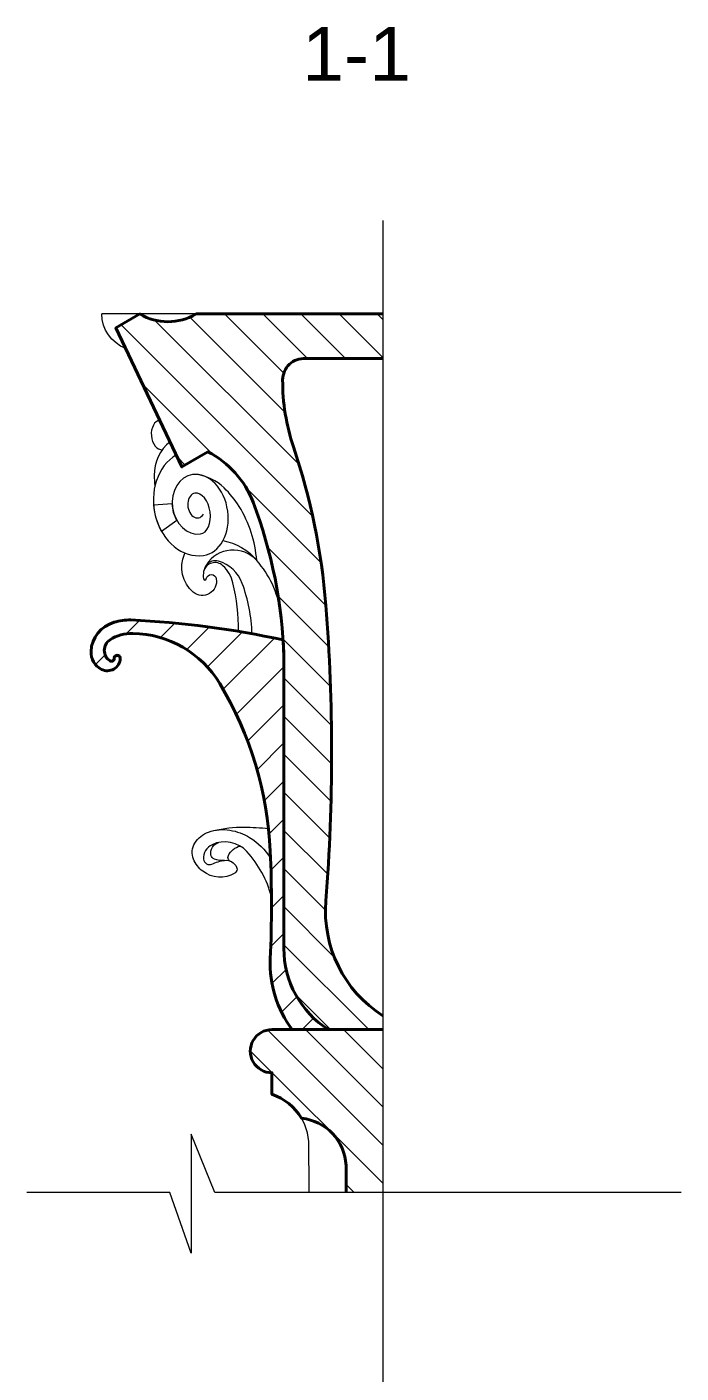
# Model space of a CAD drawing. Header units: millimetres. Extents: x 542654 to 551203, y 315718 to 321804.
# Drawn here: x 544109 to 544564, y 317583 to 318520 of the extents above; entities that cross this region are included whole.
import ezdxf

# ---------------------------------------------------------------- set-up
doc = ezdxf.new("R2010")
doc.units = ezdxf.units.MM
doc.layers.add('cad-block.com', color=250, linetype='Continuous')
doc.styles.get("Standard").update_dxf_attribs({"font": 'arial.ttf'})

msp = doc.modelspace()

# ---------------------------------------------------------------- hatches: boundary and pattern name
at = {"layer": 'cad-block.com', "lineweight": 15, "true_color": 0x000000}
h = msp.add_hatch(dxfattribs=at)
h.set_pattern_fill('ANSI31', color=18, scale=150, angle=90, style=0)
h.set_pattern_definition([(135, (-2831639.758216458, -485854.8510481445), (-13.25825214724777, -13.25825214724777), [])])
h.paths.add_polyline_path([(544317.1178568392, 318117.7684262571, 0.06128647950754646), (544294.6328481762, 318227.8330100026, -0.0824200029641869), (544287.1157898039, 318274.5711127484, -0.4329184421439871), (544302.985182934, 318289.3158766659), (544356.7346427282, 318289.3158766659), (544356.7346427282, 318320.3835030249), (544226.8531688883, 318320.3835030249, -0.2758918118157284), (544187.7033107302, 318320.3835030249), (544171.1315553666, 318310.815795605), (544217.107133474, 318213.9666932581), (544235.1619046773, 318224.3906202726, -0.1853286654405236), (544266.4949343491, 318189.4827518509, -0.08494565040587157), (544287.9236899263, 318081.2741279934), (544287.9236899263, 317878.8886829048, 0.2564869394256182), (544318.9547329058, 317822.3757688127), (544356.7346427275, 317822.3757688127), (544356.7346427275, 317831.9488989263, -0.2758896489936649), (544317.1178568392, 317912.0532995074, 0.03956890775640115)])
h = msp.add_hatch(dxfattribs=at)
h.set_pattern_fill('ANSI31', color=18, scale=150, style=0)
h.set_pattern_definition([(44.99999999999999, (-2790188.436045919, -479010.6783535694), (-13.25825214724777, 13.25825214724777), [])])
edge = h.paths.add_edge_path()
edge.add_arc((544150.5955531495, 318081.2741279934), 137.3281367768063, 0, 5.139164364357612, ccw=False)
edge.add_line((544287.9236899263, 318081.2741279934), (544287.9236899263, 317878.8886829048))
edge.add_arc((544354.8991230533, 317878.8886829074), 66.97543312702328, 180.0000000022408, 237.542068337046)
edge.add_line((544318.9547329058, 317822.3757688127), (544293.8184258093, 317822.3757688127))
edge.add_arc((544354.4851637187, 317868.2390271272), 76.05190038255867, 177.4110468047168, 217.0888024452011, ccw=False)
edge.add_arc((543450.4284568904, 317909.1173391014), 828.9285223620851, 357.4110468055733, 362.5889531944146)
edge.add_arc((544030.1389587936, 317935.3298394583), 248.6257038338343, 2.588953194510382, 30.95144292208144)
edge.add_arc((544181.693099098, 318026.2180328454), 71.90750686319763, 30.9514429219272, 89.04855707813675)
edge.add_arc((544182.415421328, 318069.7121932171), 28.40734898013264, 89.04855707896381, 122.7888557871956)
edge.add_arc((544171.7428102479, 318086.2799200669), 8.699629674568717, 122.7888557849735, 237.2111442156493)
edge.add_arc((544168.0646923466, 318080.5701596091), 1.907728925969768, 237.2111442054696, 362.7888557795704)
edge.add_arc((544172.0711091075, 318080.7653249609), 2.103438582202014, -2.788855783276915, 182.7888557823511, ccw=False)
edge.add_arc((544165.1671780094, 318081.1016374874), 9.015556254274124, 242.7888557844551, 357.2111442154041, ccw=False)
edge.add_arc((544167.1531119195, 318084.9639989224), 13.35857010989936, 177.2111442147111, 242.7888557839494, ccw=False)
edge.add_arc((544175.9299643887, 318084.536450417), 22.14583003487496, 105.8330541773939, 177.2111442170721, ccw=False)
edge.add_arc((544181.397202791, 318065.2580970674), 42.18443287080196, 89.81939000123788, 105.83305417596779, ccw=False)
edge.add_arc((544149.7154596776, 317453.756207099), 654.4598619952062, 77.85798244547982, 87.21362928638843, ccw=False)
h = msp.add_hatch(dxfattribs=at)
h.set_pattern_fill('ANSI31', color=18, scale=150, angle=90, style=0)
h.set_pattern_definition([(135, (-2790188.436045919, -479010.6783535694), (-13.25825214724777, -13.25825214724777), [])])
h.paths.add_polyline_path([(544356.7346427282, 317822.3757688125), (544279.6269658857, 317822.3757688127, 1.000000000001571), (544279.6269673442, 317792.3757658959, 0.0001559120914272296), (544279.6363220699, 317792.375768813), (544279.6269658857, 317777.3757688128, -0.181606503027081), (544300.2340032277, 317760.6751303701, -0.3714670333841287), (544331.206749389, 317727.8660055853), (544331.206749389, 317709.0024021626), (544356.7346427289, 317709.0024021626)])

# ---------------------------------------------------------------- linework, layer by layer
at = {"layer": 'cad-block.com', "color": 18, "lineweight": 15, "true_color": 0x000000}
for points in [[(544356.7346427282, 318385.3347245518), (544356.7346427282, 317372.2097549354), (544316.1259407883, 317355.6768682142), (544398.9461474952, 317355.6768682142), (544356.7346427282, 317340.941141393), (544356.7346427282, 317210.4264162061)], [(544226.8531688883, 318320.3835030249), (544161.3549878746, 318320.3835030249)], [(544210.3550327909, 318188.3452266521), (544197.3614018082, 318187.3010575422)], [(544213.5909050594, 318176.6574620678), (544202.8681635333, 318169.0619046225)], [(544564.2528874502, 317709.0024021626), (544239.9787126139, 317709.0024021626), (544223.4458258927, 317749.6111041022), (544223.4458258927, 317666.790897396), (544208.7100990715, 317709.0024021626), (544109.2441188099, 317709.0024021626)], [(544305.4168576817, 317727.6510719127), (544305.4168576817, 317709.0024021626)]]:
    msp.add_lwpolyline(points, dxfattribs=at)
for points in [[(544178.0154448815, 318296.314650701, -0.3101107378829746), (544161.3549878746, 318320.3835030249, -6.6008057445499)], [(544208.7963524803, 318231.4736330754, 0.2291738692250146), (544197.7258549817, 318208.0721886501, 0.03645300814036533), (544198.3240233164, 318200.7552132604, 3.872598662786539)], [(544269.0603291353, 318148.7809320866, 0.1214380735440651), (544256.8593121988, 318186.4006253753, 0.06133063869483153), (544246.4384391578, 318199.3447566254, 0.1600260862771841), (544227.3256172158, 318208.6506073801, -14.71101877706773)], [(544197.3614018082, 318187.3010575422, 0.1080039393960113), (544202.8681635333, 318169.0619046225, 1.056409916187943)], [(544213.5909050594, 318176.6574620678, -0.121312689271079), (544210.3550327909, 318188.3452266521, 1.574612455237059)], [(544245.6038344742, 318162.683890192, -0.1825476651753776), (544269.0603291353, 318148.7809320866)], [(544285.516732922, 318113.2661492786, 0.1501095001367811), (544269.0603291353, 318148.7809320866, 0.4957703311754376), (544234.0947482511, 318145.9203774574, 0.1870038371046254), (544232.1057211498, 318136.0531778553, 0.842265451387815), (544234.0283243402, 318136.0531778553, -0.842265451307127), (544240.985585337, 318136.0531778553, -0.6974468017343873), (544224.9848064727, 318126.8151238706, -0.3373391674960842), (544218.9291567893, 318153.1919580271, -0.6450427509859984)], [(544218.9291567893, 318153.1919580271, -0.01332538640095855), (544219.3045912876, 318153.9658430373, -0.01332538640095855)], [(544256.3199558991, 318099.4753351631, 0.06269928010766253), (544252.4984624463, 318133.2317654966, 0.1437971215119612), (544245.6179265657, 318145.1492032246, 0.5786965547373636), (544232.1776326068, 318141.1727555064, 1.266287216893777)], [(544265.8329491834, 318097.8326308202, 0.07780944508395535), (544259.0409601869, 318132.8436009268, 0.2397855565552336), (544242.4783211264, 318148.3722814253, 0.291366866962315), (544234.0947482511, 318145.9203774574, 1.504744398952925)], [(544279.3361750545, 317914.9901538711, 0.1194291157605724), (544262.2384047115, 317946.2378021152, 0.3286969114851689), (544238.0367584722, 317951.0745281439, 0.3144418625987406), (544232.1704483205, 317940.9137809075, 0.5215583563725549), (544237.9102588168, 317937.5998997722, -0.07873292761178775), (544246.7648088378, 317940.1532544188, -0.3353934205616423), (544255.1200062726, 317935.3293789307, -0.3768419943685057), (544253.7424089382, 317931.1831581689, -0.3046270385128809), (544231.5556213213, 317932.5637154272, -0.1344369589525615), (544225.135244027, 317941.0095194842, -0.2391696470256768), (544226.1104912106, 317952.2164826895, -0.1705495390695881), (544235.6325390192, 317959.863596971, -0.1262414475046553), (544250.4237021583, 317961.1629686073, -0.09682552969768593), (544264.1583475138, 317956.0467569475, -0.1139720486029609), (544278.7146153476, 317941.7445500275, -0.8183517683199321)], [(544239.0406124725, 317960.8413823941, -0.06445090780168113), (544260.2814739186, 317963.3039213786, -0.02137419536172606), (544277.2921035732, 317962.3495291737, -3.109024772586619)], [(544246.7648088378, 317940.1532544188, -0.1185923987138643), (544239.6105932232, 317940.997067154, -0.2587575762937376), (544237.2527160333, 317943.7352854506, -0.401973446894156), (544242.8376968706, 317952.6450835291, -2.362809214793842)], [(544251.7513556054, 317939.1424557982, -0.5017235677799028), (544249.3416961303, 317943.5397526254, -0.2392265704426612), (544257.5516567526, 317950.0764520928, -1.385031027042053)], [(544305.4168576817, 317727.8660055822), (544305.4168576817, 317741.5933395993, 0.3228164701770331), (544279.6269658857, 317777.3757688128, 3.451248107495993)]]:
    msp.add_lwpolyline(points, format="xyb", dxfattribs=at)
at = {"layer": 'cad-block.com', "color": 18, "lineweight": 40, "true_color": 0x000000}
for points in [[(544353.1476792162, 317822.3757688127), (544318.9547329058, 317822.3757688127, -0.2564869394256182), (544287.9236899263, 317878.8886829048), (544287.9236899263, 318081.2741279934, 0.08494581993275478), (544266.4948557701, 318189.4829574961, 0.1853277956538554), (544235.1619046773, 318224.3906202726), (544217.107133474, 318213.9666932583), (544171.1315553666, 318310.8157956051), (544187.7033107302, 318320.3835030249, 0.2758918118157285), (544226.8531688883, 318320.3835030249), (544356.7346427282, 318320.3835030249)], [(544356.7346427282, 317831.948898926, -0.2758896489959039), (544317.1178568392, 317912.0532995074, 0.03956890775640115), (544317.1178568392, 318117.7684262571, 0.06128647950754647), (544294.6328481762, 318227.8330100026, -0.08242000296418689), (544287.1157898039, 318274.5711127484, -0.4329184421290432), (544302.9851829333, 318289.3158766659), (544356.7346427282, 318289.3158766659)], [(544356.7346427282, 317822.3757688127), (544279.6269658857, 317822.3757688127, 1.000311824177394), (544279.6363220699, 317792.375768813), (544279.6269658857, 317777.3757688128, -0.1816065030476899), (544300.2340032284, 317760.67513037, -0.3714670334023793), (544331.206749389, 317727.8660055822), (544331.206749389, 317709.0024021626)]]:
    msp.add_lwpolyline(points, format="xyb", dxfattribs=at)
msp.add_lwpolyline([(544287.3716403309, 318093.5753119175, -0.02242759394263279), (544287.9236899263, 318081.2741279934), (544287.9236899263, 317878.8886829048, 0.2564869394053702), (544318.9547329058, 317822.3757688127), (544293.8184258093, 317822.3757688127, -0.1748775668503049), (544278.5108897125, 317871.6743205688, 0.0225967235855757), (544278.5108897125, 317946.5603576339, 0.1243903790896146), (544243.3612270607, 318063.2008874792, 0.259069715429721), (544182.887126734, 318098.1156255816, 0.1482927265319554), (544167.0315718439, 318093.5934547236, 0.5453438669043512), (544167.0315718439, 318078.96638541, 0.6102691281698547), (544169.9701617961, 318080.6629811096, -1.049898977288248), (544174.1720564181, 318080.6629811096, -0.545343866928824), (544161.0446263717, 318073.0838558385, -0.2942103326036229), (544153.8103634345, 318085.6139668016, -0.321922255850254), (544169.8878000008, 318105.8420843536, -0.06998672493632806), (544181.5301779911, 318107.4423203532, -0.04084440064464809)], format="xyb", close=True, dxfattribs=at)
at = {"layer": 'cad-block.com', "color": 18, "lineweight": 15, "true_color": 0x000000}
for centre, major_axis, ratio, start_param, end_param in [((544202.5928494071, 318236.1123378882), (-0.8597751639066373, 10.24032847125276), 0.6635386076475193, 6.283185307179586, 9.42477796076938), ((544227.03780848, 318188.8121384225), (-4.945620586135274, 36.49452142369916), 0.8058606060407602, 0.3168304314782613, 3.141592653596473), ((544228.1713217024, 318180.4477639481), (-3.812107363815718, 28.1301469493737), 0.7370529341079102, 3.141592653589793, 6.283185307179586), ((544227.1581322185, 318187.9242504045), (-2.798917879785055, 20.65366049289209), 0.8028140073213811, 0, 3.141592653589793), ((544227.2738812973, 318187.070119533), (-1.162666369795841, 8.579500184558832), 0.7044500309936418, 0, 3.834236479564878), ((544228.034132513, 318181.4601048146), (1.922917585549773, -14.1895149029726), 0.6058942703167445, 0, 3.141592653589793)]:
    msp.add_ellipse(centre, major_axis=major_axis, ratio=ratio, start_param=start_param, end_param=end_param, dxfattribs=at)

# ---------------------------------------------------------------- texts
at = {"layer": 'cad-block.com', "color": 18, "lineweight": 15, "true_color": 0x000000, "insert": (544376.410204987, 318520.1043903053), "char_height": 37.5, "width": 581.3548185336404, "attachment_point": 3}
msp.add_mtext('{\\fArial|b0|i0|c0|p34;1-1}', dxfattribs=at)

doc.saveas('drawing.dxf')
